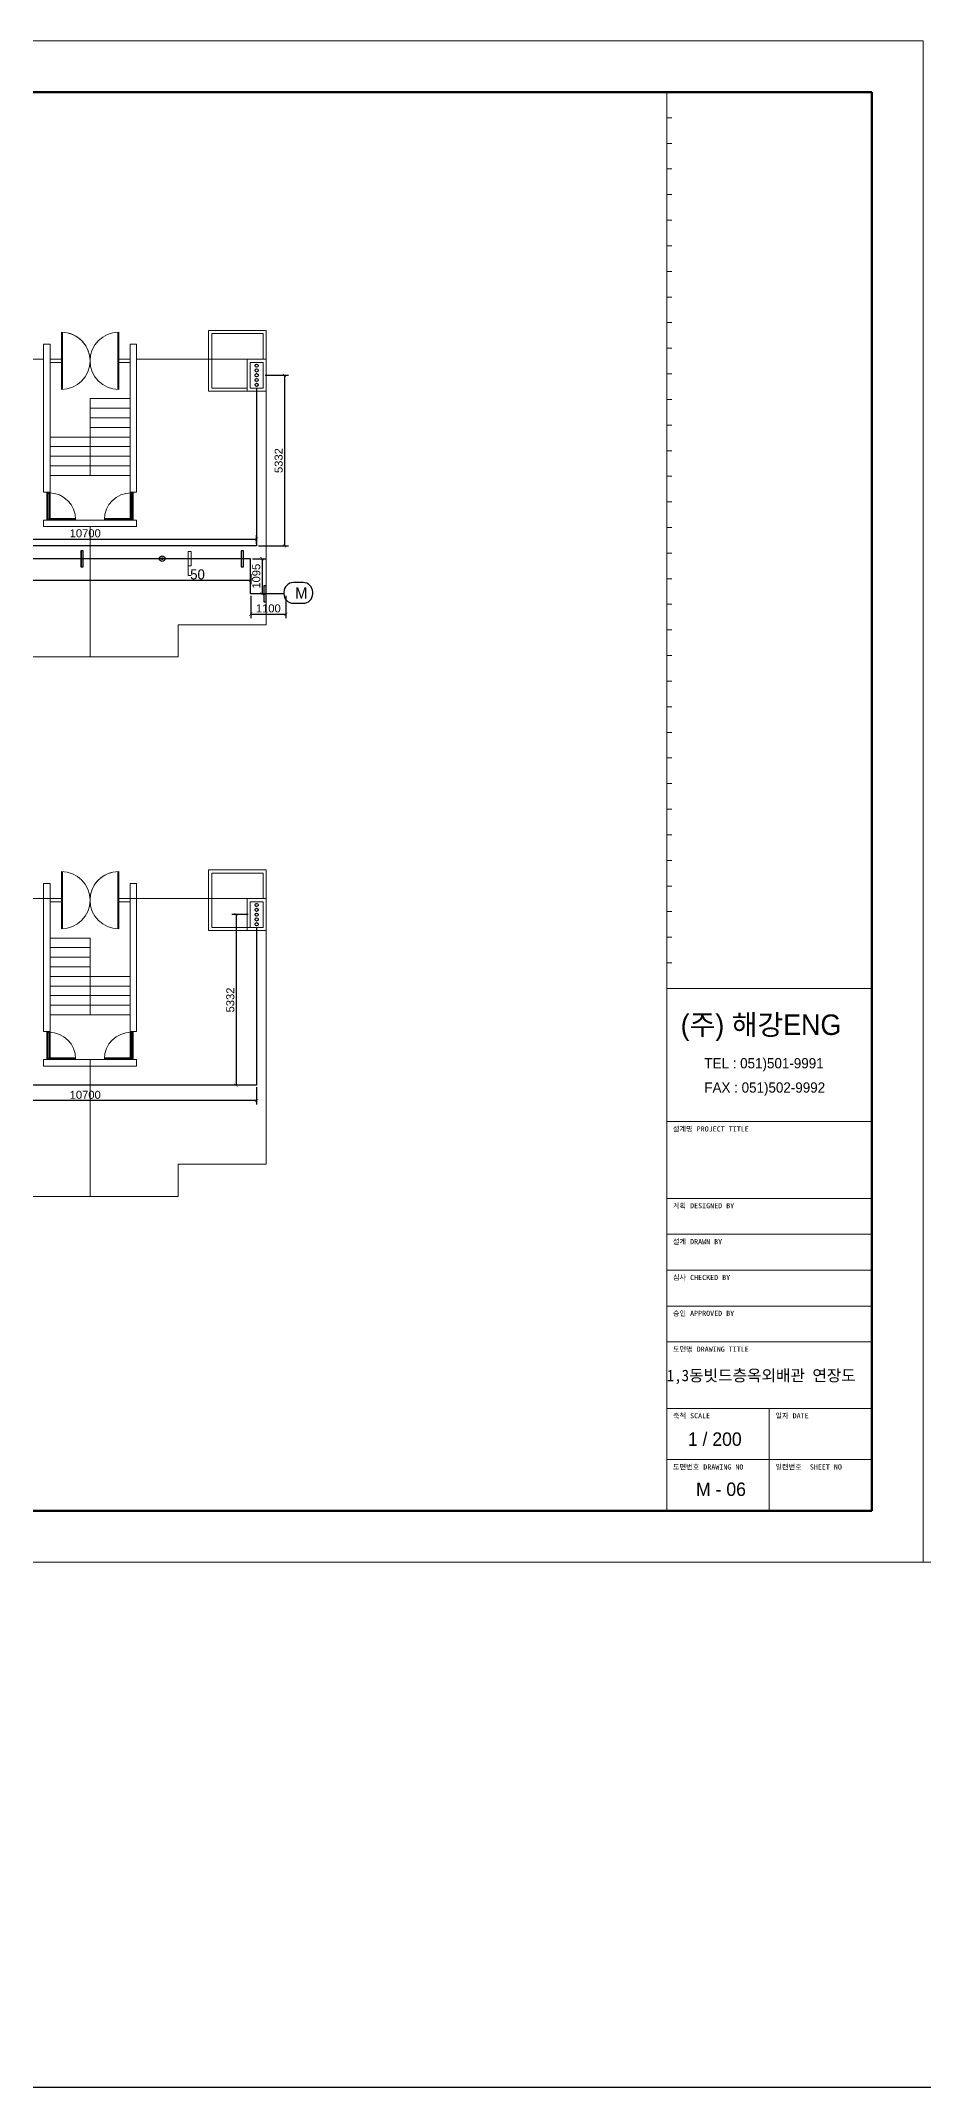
# Model space of a CAD drawing. Header units: millimetres. Extents: x 77978 to 1977917, y -128530 to 383426.
# Drawn here: x 982163 to 1009697, y 65293 to 129213 of the extents above; entities that cross this region are included whole.
import ezdxf

# ---------------------------------------------------------------- set-up
doc = ezdxf.new("R2010")
doc.units = ezdxf.units.MM
doc.header["$LTSCALE"] = 20
doc.layers.get('0').update_dxf_attribs({"lineweight": 0})
doc.layers.add('TEXT', color=2, linetype='Continuous')
doc.layers.add('가데', color=2, linetype='Continuous')
for name, color, linetype, lineweight in [('WID', 6, 'Continuous', 0), ('건축선', 7, 'Continuous', 0), ('급수', 3, 'Continuous', 30), ('치수선', 1, 'Continuous', 0), ('해칭선', 5, 'Continuous', 0)]:
    doc.layers.add(name, color=color, linetype=linetype, lineweight=lineweight)
doc.styles.get("Standard").update_dxf_attribs({"font": 'arial.ttf'})
doc.styles.add('굴림1', font='', dxfattribs={"height": 1})
doc.styles.add('굴림2', font='gulim.ttc', dxfattribs={"height": 2})
doc.styles.add('굴림300', font='', dxfattribs={"height": 300})
doc.styles.add('굴림700', font='gulim.ttc', dxfattribs={"height": 700})
doc.styles.get('굴림1').set_extended_font_data('GulimChe')
doc.styles.get('굴림300').set_extended_font_data('GulimChe')
doc.dimstyles.new('태림-100', dxfattribs={"dimscale": 100, "dimtxt": 2.5, "dimasz": 1, "dimexe": 1.25, "dimexo": 0.625, "dimgap": 0.5, "dimtad": 1, "dimdec": 0, "dimzin": 1, "dimdsep": 46, "dimtxsty": 'Standard', "dimblk": 'ARCHTICK', "dimcen": 2.5, "dimclrt": 2, "dimadec": 0, "dimazin": 0, "dimtfac": 1, "dimtdec": 0, "dimtix": 1, "dimtmove": 0, "dimatfit": 3, "dimfxl": 1, "dimarcsym": 0})

# ---------------------------------------------------------------- blocks, each defined once
blk = doc.blocks.new('A$Cf2ca77ac')
at = {"layer": '가데', "color": 1}
blk.add_line((-15, 250), (-15, -250), dxfattribs=at)
at = {"layer": '가데'}
blk.add_lwpolyline([(-75, -250), (0, -250), (0, 250), (-75, 250)], close=True, dxfattribs=at)
blk = doc.blocks.new('A$C79955f8c')
at = {"layer": '가데'}
for radius in [85, 30]:
    blk.add_circle((0, 0), radius, dxfattribs=at)
blk = doc.blocks.new('_ArchTick')
at = {"color": 0, "linetype": 'ByBlock', "const_width": 0.15}
blk.add_lwpolyline([(-0.5, -0.5), (0.5, 0.5)], dxfattribs=at)
blk = doc.blocks.new('*D5127')
at = {"layer": 'Defpoints', "color": 0}
for p in [(968328, 112879), (988709, 112617), (988709, 112367)]:
    blk.add_point(p, dxfattribs=at)
at = {"layer": '치수선', "color": 0, "lineweight": -2}
for p, q in [((968328, 112817), (968328, 112242)), ((988709, 112554), (988709, 112242)), ((968328, 112367), (988709, 112367))]:
    blk.add_line(p, q, dxfattribs=at)
at = {"layer": '치수선', "color": 0, "linetype": 'ByBlock', "lineweight": -2, "xscale": 100, "yscale": 100, "zscale": 100, "rotation": 180}
blk.add_blockref('_ArchTick', (968328, 112367), dxfattribs=at)
at = {"layer": '치수선', "color": 0, "linetype": 'ByBlock', "lineweight": -2, "xscale": 100, "yscale": 100, "zscale": 100}
blk.add_blockref('_ArchTick', (988709, 112367), dxfattribs=at)
at = {"layer": '치수선', "color": 2, "insert": (973030, 112544), "char_height": 250, "attachment_point": 5}
blk.add_mtext('20380', dxfattribs=at)
blk = doc.blocks.new('*D5128')
at = {"layer": 'Defpoints', "color": 0}
for p in [(988709, 113039), (988979, 111944), (989063, 111944)]:
    blk.add_point(p, dxfattribs=at)
at = {"layer": '치수선', "color": 0, "lineweight": -2}
for p, q in [((988771, 113039), (989188, 113039)), ((989063, 113039), (989063, 111944)), ((989042, 111944), (989188, 111944))]:
    blk.add_line(p, q, dxfattribs=at)
at = {"layer": '치수선', "color": 0, "linetype": 'ByBlock', "lineweight": -2, "xscale": 100, "yscale": 100, "zscale": 100}
for p, rotation in [((989063, 113039), 90), ((989063, 111944), 270)]:
    blk.add_blockref('_ArchTick', p, dxfattribs=dict(at, rotation=rotation))
at = {"layer": '치수선', "color": 2, "insert": (988885, 112492), "char_height": 250, "attachment_point": 5, "rotation": 90}
blk.add_mtext('1095', dxfattribs=at)
blk = doc.blocks.new('*D5129')
at = {"layer": 'Defpoints', "color": 0}
for p in [(988709, 111944), (989809, 111944), (989809, 111306)]:
    blk.add_point(p, dxfattribs=at)
at = {"layer": '치수선', "color": 0, "lineweight": -2}
for p, q in [((988709, 111882), (988709, 111181)), ((989809, 111882), (989809, 111181)), ((988709, 111306), (989809, 111306))]:
    blk.add_line(p, q, dxfattribs=at)
at = {"layer": '치수선', "color": 0, "linetype": 'ByBlock', "lineweight": -2, "xscale": 100, "yscale": 100, "zscale": 100, "rotation": 180}
blk.add_blockref('_ArchTick', (988709, 111306), dxfattribs=at)
at = {"layer": '치수선', "color": 0, "linetype": 'ByBlock', "lineweight": -2, "xscale": 100, "yscale": 100, "zscale": 100}
blk.add_blockref('_ArchTick', (989809, 111306), dxfattribs=at)
at = {"layer": '치수선', "color": 2, "insert": (989259, 111484), "char_height": 250, "attachment_point": 5}
blk.add_mtext('1100', dxfattribs=at)
blk = doc.blocks.new('*D5147')
at = {"layer": 'Defpoints', "color": 0}
for p in [(978195, 113437), (988895, 113653), (988895, 113437)]:
    blk.add_point(p, dxfattribs=at)
at = {"layer": '치수선', "color": 0, "lineweight": -2}
for p, q in [((978195, 113500), (978195, 113778)), ((988895, 113500), (988895, 113778)), ((978195, 113653), (988895, 113653))]:
    blk.add_line(p, q, dxfattribs=at)
at = {"layer": '치수선', "color": 0, "linetype": 'ByBlock', "lineweight": -2, "xscale": 100, "yscale": 100, "zscale": 100, "rotation": 180}
blk.add_blockref('_ArchTick', (978195, 113653), dxfattribs=at)
at = {"layer": '치수선', "color": 0, "linetype": 'ByBlock', "lineweight": -2, "xscale": 100, "yscale": 100, "zscale": 100}
blk.add_blockref('_ArchTick', (988895, 113653), dxfattribs=at)
at = {"layer": '치수선', "color": 2, "insert": (983545, 113831), "char_height": 250, "attachment_point": 5}
blk.add_mtext('10700', dxfattribs=at)
blk = doc.blocks.new('*D5148')
at = {"layer": 'Defpoints', "color": 0}
for p in [(989095, 118769), (988895, 113437), (989761, 113437)]:
    blk.add_point(p, dxfattribs=at)
at = {"layer": '치수선', "color": 0, "lineweight": -2}
for p, q in [((989158, 118769), (989886, 118769)), ((989761, 118769), (989761, 113437)), ((988958, 113437), (989886, 113437))]:
    blk.add_line(p, q, dxfattribs=at)
at = {"layer": '치수선', "color": 0, "linetype": 'ByBlock', "lineweight": -2, "xscale": 100, "yscale": 100, "zscale": 100}
for p, rotation in [((989761, 118769), 90), ((989761, 113437), 270)]:
    blk.add_blockref('_ArchTick', p, dxfattribs=dict(at, rotation=rotation))
at = {"layer": '치수선', "color": 2, "insert": (989583, 116103), "char_height": 250, "attachment_point": 5, "rotation": 90}
blk.add_mtext('5332', dxfattribs=at)
blk = doc.blocks.new('*D5210')
at = {"layer": 'Defpoints', "color": 0}
for p in [(988695, 101919), (988251, 96587), (988479, 96587)]:
    blk.add_point(p, dxfattribs=at)
at = {"layer": '치수선', "color": 0, "lineweight": -2}
for p, q in [((988633, 101919), (988126, 101919)), ((988251, 101919), (988251, 96587)), ((988417, 96587), (988126, 96587))]:
    blk.add_line(p, q, dxfattribs=at)
at = {"layer": '치수선', "color": 0, "linetype": 'ByBlock', "lineweight": -2, "xscale": 100, "yscale": 100, "zscale": 100}
for p, rotation in [((988251, 101919), 90), ((988251, 96587), 270)]:
    blk.add_blockref('_ArchTick', p, dxfattribs=dict(at, rotation=rotation))
at = {"layer": '치수선', "color": 2, "insert": (988074, 99253), "char_height": 250, "attachment_point": 5, "rotation": 90}
blk.add_mtext('5332', dxfattribs=at)
blk = doc.blocks.new('*D5211')
at = {"layer": 'Defpoints', "color": 0}
for p in [(978195, 96587), (988895, 96587), (978195, 96111)]:
    blk.add_point(p, dxfattribs=at)
at = {"layer": '치수선', "color": 0, "lineweight": -2}
for p, q in [((978195, 96525), (978195, 95986)), ((988895, 96525), (988895, 95986)), ((988895, 96111), (978195, 96111))]:
    blk.add_line(p, q, dxfattribs=at)
at = {"layer": '치수선', "color": 0, "linetype": 'ByBlock', "lineweight": -2, "xscale": 100, "yscale": 100, "zscale": 100, "rotation": 180}
blk.add_blockref('_ArchTick', (978195, 96111), dxfattribs=at)
at = {"layer": '치수선', "color": 0, "linetype": 'ByBlock', "lineweight": -2, "xscale": 100, "yscale": 100, "zscale": 100}
blk.add_blockref('_ArchTick', (988895, 96111), dxfattribs=at)
at = {"layer": '치수선', "color": 2, "insert": (983545, 96289), "char_height": 250, "attachment_point": 5}
blk.add_mtext('10700', dxfattribs=at)
blk = doc.blocks.new('상수도 도각-다중')
at = {"lineweight": 100}
for p, q in [((123000, 86100), (3000, 86100)), ((3000, 86100), (3000, 3000)), ((123000, 3000), (123000, 86100)), ((3000, 3000), (123000, 3000))]:
    blk.add_line(p, q, dxfattribs=at)
for p, q in [((111000, 84600), (111300, 84600)), ((111000, 83100), (111300, 83100)), ((111000, 81600), (111300, 81600)), ((111000, 80100), (111300, 80100)), ((111000, 78600), (111300, 78600)), ((111000, 77100), (111300, 77100)), ((111000, 75600), (111300, 75600)), ((111000, 74100), (111300, 74100)), ((111000, 72600), (111300, 72600)), ((111000, 71100), (111300, 71100)), ((111000, 69600), (111300, 69600)), ((111000, 68100), (111300, 68100)), ((111000, 66600), (111300, 66600)), ((111000, 65100), (111300, 65100)), ((111000, 63600), (111300, 63600)), ((111000, 62100), (111300, 62100)), ((111000, 60600), (111300, 60600)), ((111000, 59100), (111300, 59100)), ((111000, 57600), (111300, 57600)), ((111000, 56100), (111300, 56100)), ((111000, 54600), (111300, 54600)), ((111000, 53100), (111300, 53100)), ((111000, 51600), (111300, 51600)), ((111000, 50100), (111300, 50100)), ((111000, 48600), (111300, 48600)), ((111000, 47100), (111300, 47100)), ((111000, 45600), (111300, 45600)), ((111000, 44100), (111300, 44100)), ((111000, 42600), (111300, 42600)), ((111000, 41100), (111300, 41100)), ((111000, 39600), (111300, 39600)), ((111000, 38100), (111300, 38100)), ((111000, 36600), (111300, 36600)), ((111000, 35100), (111300, 35100)), ((111000, 33600), (123000, 33600)), ((117000, 9000), (117000, 3000))]:
    blk.add_line(p, q)
at = {"lineweight": 9}
for p, q in [((111000, 25800), (123000, 25800)), ((111000, 21300), (123000, 21300)), ((111000, 19200), (123000, 19200)), ((111000, 17100), (123000, 17100)), ((111000, 15000), (123000, 15000)), ((111000, 12900), (123000, 12900)), ((111000, 9000), (123000, 9000)), ((111000, 6000), (123000, 6000))]:
    blk.add_line(p, q, dxfattribs=at)
for points in [[(0, 0), (126000, 0), (126000, 89100), (0, 89100)], [(111000, 86100), (111300, 86100)]]:
    blk.add_lwpolyline(points, close=True)
blk.add_lwpolyline([(111000, 3000), (111000, 33600), (111000, 86100)])
at = {"attachment_point": 1}
for s, width, gutter_width, insert, char_height, style in [('(주) 해강ENG', 10184.59, 5000, (111815, 32076), 1200, '굴림2'), ('TEL : 051)501-9991', 8798.85, 5000, (113201, 29520), 600, '굴림2'), ('FAX : 051)502-9992', 8798.94, 5000, (113201, 28098), 600, '굴림2'), ('설계명 PROJECT TITLE', 4641.75, 2500, (111358, 25522), 300, '굴림1'), ('계획 DESIGNED BY', 4641.75, 2500, (111358, 21022), 300, '굴림1'), ('설계 DRAWN BY', 4641.75, 2500, (111358, 18922), 300, '굴림1'), ('심사 CHECKED BY', 4641.75, 2500, (111358, 16822), 300, '굴림1'), ('승인 APPROVED BY', 4641.75, 2500, (111358, 14722), 300, '굴림1'), ('도면명 DRAWING TITLE', 4641.75, 2500, (111358, 12622), 300, '굴림1'), ('축척 SCALE', 3385.63, 2500, (111358, 8722), 300, '굴림1'), ('일자 DATE', 3016.89, 2500, (117358, 8722), 300, '굴림1'), ('도면번호 DRAWING NO', 4125.03, 2500, (111358, 5722), 300, '굴림1'), ('일련번호  SHEET NO', 3753.35, 2500, (117358, 5722), 300, '굴림1')]:
    blk.add_mtext_dynamic_manual_height_columns(s, width=width, gutter_width=gutter_width, heights=[0], dxfattribs=dict(at, insert=insert, char_height=char_height, style=style))

msp = doc.modelspace()

# ---------------------------------------------------------------- linework, layer by layer
for p, q in [((982245.1, 119739.1), (982445.1, 119739.1)), ((984945.1, 119739.1), (985145.1, 119739.1)), ((987495.1, 119269.1), (987495.1, 120069.1)), ((974145.1, 119269.1), (982245.1, 119269.1)), ((985145.1, 119269.1), (989195.1, 119269.1)), ((987395.1, 119269.1), (987395.1, 118269.1)), ((987495.1, 119269.1), (987495.1, 118369.1)), ((989195.1, 119269.1), (989195.1, 110969.1)), ((988595.1, 118269.1), (987395.1, 118269.1)), ((988595.1, 118369.1), (987495.1, 118369.1)), ((983695.1, 115639.1), (983695.1, 118039.1)), ((983695.1, 115639.1), (983695.1, 118039.1)), ((983695.1, 109969.1), (983695.1, 114039.1)), ((989195.1, 110969.1), (986445.1, 110969.1)), ((986445.1, 110969.1), (986445.1, 109969.1)), ((986445.1, 109969.1), (980945.1, 109969.1)), ((987495.1, 102419.1), (987495.1, 103219.1)), ((982445.1, 102419.1), (974145.1, 102419.1)), ((982445.1, 102889.1), (982245, 102889.1)), ((985145.1, 102889.1), (984945.1, 102889.1)), ((989195.1, 102419.1), (984945.1, 102419.1)), ((988595.1, 102419.1), (986495.1, 102419.1)), ((987395.1, 102419.1), (987395.1, 101419.1)), ((987495.1, 102419.1), (987495.1, 101519.1)), ((989195.1, 94119.1), (989195.1, 102419.1)), ((983695.1, 98789.1), (983695.1, 101189.1)), ((988995.1, 101419.1), (987395.1, 101419.1)), ((988995.1, 101519.1), (987495.1, 101519.1)), ((983695.1, 93119.1), (983695.1, 97389.1)), ((986445.1, 93119.1), (986445.1, 94119.1)), ((986445.1, 94119.1), (989195.1, 94119.1)), ((980945.1, 93119.1), (986445.1, 93119.1))]:
    msp.add_line(p, q)
at = {"color": 5}
msp.add_line((740896.9, 81693.2), (1076896.9, 81693.2), dxfattribs=at)
for points in [[(987395.1, 120169.1), (989195.1, 120169.1), (989195.1, 119269.1), (987395.1, 119269.1)], [(987495.1, 120069.1), (989095.1, 120069.1), (989095.1, 119269.1), (987495.1, 119269.1)], [(989195.1, 118269.1), (988595.1, 118269.1), (988595.1, 119269.1), (989195.1, 119269.1)], [(989095.1, 118369.1), (988695.1, 118369.1), (988695.1, 119169.1), (989095.1, 119169.1)], [(987395.1, 103319.1), (989195.1, 103319.1), (989195.1, 102419.1), (987395.1, 102419.1)], [(987495.1, 103219.1), (989095.1, 103219.1), (989095.1, 102419.1), (987495.1, 102419.1)], [(989195.1, 101419.1), (988595.1, 101419.1), (988595.1, 102419.1), (989195.1, 102419.1)], [(989095.1, 101519.1), (988695.1, 101519.1), (988695.1, 102319.1), (989095.1, 102319.1)]]:
    msp.add_lwpolyline(points, close=True)
at = {"layer": 'WID'}
for p, q in [((982800.1, 119219.1), (982800.1, 120114.1)), ((982830.1, 119219.1), (982830.1, 120113.6)), ((984560.1, 119219.1), (984560.1, 120113.6)), ((984560.1, 119269.1), (984560.1, 120109.7)), ((984590.1, 119219.1), (984590.1, 120114.1)), ((984590.1, 119219.1), (984590.1, 120110.3)), ((982445.1, 119269.1), (982830.1, 119269.1)), ((982445.1, 119169.1), (982830.1, 119169.1)), ((982775.1, 119269.1), (982800.1, 119269.1)), ((982800.1, 119169.1), (982775.1, 119169.1)), ((982775.1, 119169.1), (982800.1, 119169.1)), ((982800.1, 119269.1), (982800.1, 119169.1)), ((982830.1, 119269.1), (982800.1, 119269.1)), ((982830.1, 119219.1), (982800.1, 119219.1)), ((982800.1, 119219.1), (982800.1, 118324.1)), ((982830.1, 119169.1), (982800.1, 119169.1)), ((982830.1, 119219.1), (982830.1, 118324.6)), ((984560.1, 119269.1), (984945.1, 119269.1)), ((984590.1, 119269.1), (984560.1, 119269.1)), ((984560.1, 119219.1), (984590.1, 119219.1)), ((984560.1, 119219.1), (984560.1, 118324.6)), ((984560.1, 119219.1), (984590.1, 119219.1)), ((984560.1, 119169.1), (984945.1, 119169.1)), ((984560.1, 119169.1), (984590.1, 119169.1)), ((984590.1, 119269.1), (984590.1, 119169.1)), ((984615.1, 119269.1), (984590.1, 119269.1)), ((984590.1, 119269.1), (984590.1, 119169.1)), ((984590.1, 119219.1), (984590.1, 118324.1)), ((984590.1, 119169.1), (984615.1, 119169.1)), ((982445.1, 115119.1), (982345.1, 115119.1)), ((982345.1, 115119.1), (982345.1, 115094.1)), ((982445.1, 115119.1), (982345.1, 115119.1)), ((982345.1, 115094.1), (982345.1, 114294.1)), ((982345.1, 115094.1), (982375.6, 115094.1)), ((982375.6, 115094.1), (982375.6, 114284.1)), ((982375.6, 115094.1), (982375.6, 115074.1)), ((982375.6, 115074.1), (982415.6, 115074.1)), ((982415.6, 115094.1), (982445.1, 115094.1)), ((982415.6, 115094.1), (982415.6, 114264.1)), ((982445.1, 115094.1), (982445.1, 115119.1)), ((982445.1, 114264.1), (982445.1, 115094.1)), ((984945.1, 115119.1), (985045.1, 115119.1)), ((984945.1, 115119.1), (985045.1, 115119.1)), ((984945.1, 115119.1), (985045.1, 115119.1)), ((984945.1, 115094.1), (984945.1, 115119.1)), ((984945.1, 115119.1), (985045.1, 115119.1)), ((984974.5, 115094.1), (984945.1, 115094.1)), ((984945.1, 114264.1), (984945.1, 115094.1)), ((984974.5, 115094.1), (984974.5, 114264.1)), ((985014.5, 115074.1), (984974.5, 115074.1)), ((985014.5, 115094.1), (985014.5, 114284.1)), ((985045.1, 115094.1), (985014.5, 115094.1)), ((985014.5, 115094.1), (985014.5, 115074.1)), ((985045.1, 115119.1), (985045.1, 115094.1)), ((985045.1, 115094.1), (985045.1, 114294.1)), ((982345.1, 114294.1), (982345.1, 114264.1)), ((982345.1, 114264.1), (982345.1, 114239.1)), ((982375.6, 114264.1), (982345.1, 114264.1)), ((982345.1, 114239.1), (982445.1, 114239.1)), ((982375.6, 114284.1), (982375.6, 114264.1)), ((982415.6, 114284.1), (982375.6, 114284.1)), ((982415.6, 114264.1), (982445.1, 114264.1)), ((982445.1, 114294.1), (983245, 114294.1)), ((982445.1, 114264.1), (983245.6, 114264.1)), ((982445.1, 114239.1), (982445.1, 114264.1)), ((984945.1, 114264.1), (984144.5, 114264.1)), ((984945.1, 114294.1), (984145.1, 114294.1)), ((984945.1, 114239.1), (984945.1, 114264.1)), ((984974.5, 114264.1), (984945.1, 114264.1)), ((985045.1, 114239.1), (984945.1, 114239.1)), ((984974.5, 114284.1), (985014.5, 114284.1)), ((985014.5, 114284.1), (985014.5, 114264.1)), ((985014.5, 114264.1), (985045.1, 114264.1)), ((985045.1, 114294.1), (985045.1, 114264.1)), ((985045.1, 114264.1), (985045.1, 114239.1)), ((982800.1, 102369.1), (982800.1, 103264.1)), ((982800.1, 102369.1), (982800.1, 103260.3)), ((982830.1, 102369.1), (982830.1, 103263.6)), ((982830.1, 102419.1), (982830.1, 103259.7)), ((984560.1, 102369.1), (984560.1, 103263.6)), ((984590.1, 102369.1), (984590.1, 103264.1)), ((982830.1, 102419.1), (982445.1, 102419.1)), ((982830.1, 102319.1), (982445.1, 102319.1)), ((982775.1, 102419.1), (982800.1, 102419.1)), ((982800.1, 102319.1), (982775.1, 102319.1)), ((982800.1, 102419.1), (982830.1, 102419.1)), ((982800.1, 102419.1), (982800.1, 102319.1)), ((982800.1, 102419.1), (982800.1, 102319.1)), ((982830.1, 102369.1), (982800.1, 102369.1)), ((982800.1, 102369.1), (982800.1, 101474.1)), ((982830.1, 102369.1), (982800.1, 102369.1)), ((982830.1, 102319.1), (982800.1, 102319.1)), ((982830.1, 102369.1), (982830.1, 101474.6)), ((984945.1, 102419.1), (984560.1, 102419.1)), ((984560.1, 102419.1), (984590.1, 102419.1)), ((984560.1, 102369.1), (984590.1, 102369.1)), ((984560.1, 102369.1), (984560.1, 101474.6)), ((984945.1, 102319.1), (984560.1, 102319.1)), ((984560.1, 102319.1), (984590.1, 102319.1)), ((984590.1, 102419.1), (984590.1, 102319.1)), ((984615.1, 102419.1), (984590.1, 102419.1)), ((984590.1, 102369.1), (984590.1, 101474.1)), ((984590.1, 102319.1), (984615.1, 102319.1)), ((984615.1, 102319.1), (984590.1, 102319.1)), ((982445.1, 98269.1), (982345.1, 98269.1)), ((982445.1, 98269.1), (982345.1, 98269.1)), ((982445.1, 98269.1), (982345.1, 98269.1)), ((982345.1, 98269.1), (982345.1, 98244.1)), ((982445.1, 98269.1), (982345.1, 98269.1)), ((982345.1, 98244.1), (982345.1, 97444.1)), ((982345.1, 98244.1), (982375.6, 98244.1)), ((982375.6, 98244.1), (982375.6, 97434.1)), ((982375.6, 98244.1), (982375.6, 98224.1)), ((982375.6, 98224.1), (982415.6, 98224.1)), ((982415.6, 98244.1), (982445.1, 98244.1)), ((982415.6, 98244.1), (982415.6, 97414.1)), ((982445.1, 98244.1), (982445.1, 98269.1)), ((982445.1, 97414.1), (982445.1, 98244.1)), ((984945.1, 98269.1), (985045.1, 98269.1)), ((984945.1, 98244.1), (984945.1, 98269.1)), ((984945.1, 98269.1), (985045.1, 98269.1)), ((984974.5, 98244.1), (984945.1, 98244.1)), ((984945.1, 97414.1), (984945.1, 98244.1)), ((984974.5, 98244.1), (984974.5, 97414.1)), ((985014.5, 98224.1), (984974.5, 98224.1)), ((985014.5, 98244.1), (985014.5, 97434.1)), ((985045.1, 98244.1), (985014.5, 98244.1)), ((985014.5, 98244.1), (985014.5, 98224.1)), ((985045.1, 98269.1), (985045.1, 98244.1)), ((985045.1, 98244.1), (985045.1, 97444.1)), ((982345.1, 97444.1), (982345.1, 97414.1)), ((982345.1, 97414.1), (982345.1, 97389.1)), ((982375.6, 97414.1), (982345.1, 97414.1)), ((982345.1, 97389.1), (982445.1, 97389.1)), ((982375.6, 97434.1), (982375.6, 97414.1)), ((982415.6, 97434.1), (982375.6, 97434.1)), ((982415.6, 97414.1), (982445.1, 97414.1)), ((982445.1, 97444.1), (983245, 97444.1)), ((982445.1, 97414.1), (983245.6, 97414.1)), ((982445.1, 97389.1), (982445.1, 97414.1)), ((984945.1, 97414.1), (984144.5, 97414.1)), ((984945.1, 97444.1), (984145.1, 97444.1)), ((984945.1, 97389.1), (984945.1, 97414.1)), ((984974.5, 97414.1), (984945.1, 97414.1)), ((985045.1, 97389.1), (984945.1, 97389.1)), ((984974.5, 97434.1), (985014.5, 97434.1)), ((985014.5, 97434.1), (985014.5, 97414.1)), ((985014.5, 97414.1), (985045.1, 97414.1)), ((985045.1, 97444.1), (985045.1, 97414.1)), ((985045.1, 97414.1), (985045.1, 97389.1))]:
    msp.add_line(p, q, dxfattribs=at)
for centre, radius, start, end in [((982800.1, 119219.1), 895, 356.797451, 90), ((982800.1, 119219.1), 895, 270, 90), ((984590.1, 119219.1), 895, 90, 270), ((982415.6, 114264.1), 830, 0, 90), ((984974.5, 114264.1), 830, 90, 180), ((982800.1, 102369.1), 895, 270, 90), ((984590.1, 102369.1), 895, 90, 183.202549), ((984590.1, 102369.1), 895, 90, 270), ((982415.6, 97414.1), 830, 0, 90), ((984974.5, 97414.1), 830, 90, 180)]:
    msp.add_arc(centre, radius, start, end, dxfattribs=at)
at = {"layer": '건축선'}
for p, q in [((982445.1, 119739.1), (982445.1, 115119.1)), ((984945.1, 115119.1), (984945.1, 119739.1)), ((983695.1, 118039.1), (984945.1, 118039.1)), ((983695.1, 118039.1), (983695.1, 115639.1)), ((983695.1, 117739.1), (984945.1, 117739.1)), ((983695.1, 117439.1), (984945.1, 117439.1)), ((983695.1, 117139.1), (984945.1, 117139.1)), ((982445.1, 116839.1), (984945.1, 116839.1)), ((982445.1, 116539.1), (984945.1, 116539.1)), ((982445.1, 116239.1), (984945.1, 116239.1)), ((982445.1, 115939.1), (984945.1, 115939.1)), ((982445.1, 115119.1), (982245.1, 115119.1)), ((982445.1, 115119.1), (982245.1, 115119.1)), ((982445.1, 115639.1), (984945.1, 115639.1)), ((984945.1, 115119.1), (985145.1, 115119.1)), ((984945.1, 115119.1), (985145.1, 115119.1)), ((982245.1, 114239.1), (982245.1, 114039.1)), ((982245.1, 114239.1), (985145.1, 114239.1)), ((982245.1, 114039.1), (983695.1, 114039.1)), ((983695.1, 114039.1), (985145.1, 114039.1)), ((985145.1, 114039.1), (985145.1, 114239.1)), ((982445.1, 98269.1), (982445.1, 102889.1)), ((984945.1, 102889.1), (984945.1, 98269.1)), ((983695.1, 101189.1), (982445.1, 101189.1)), ((983695.1, 101189.1), (983695.1, 98789.1)), ((983695.1, 100889.1), (982445.1, 100889.1)), ((983695.1, 100589.1), (982445.1, 100589.1)), ((983695.1, 100289.1), (982445.1, 100289.1)), ((984945.1, 99989.1), (982445.1, 99989.1)), ((984945.1, 99689.1), (982445.1, 99689.1)), ((984945.1, 99389.1), (982445.1, 99389.1)), ((984945.1, 99089.1), (982445.1, 99089.1)), ((984945.1, 98789.1), (982445.1, 98789.1)), ((982445.1, 98269.1), (982245.1, 98269.1)), ((982445.1, 98269.1), (982245.1, 98269.1)), ((984945.1, 98269.1), (985145.1, 98269.1)), ((984945.1, 98269.1), (985145.1, 98269.1)), ((985145.1, 97389.1), (982245.1, 97389.1)), ((982245.1, 97189.1), (982245.1, 97389.1)), ((983695.1, 97189.1), (982245.1, 97189.1)), ((985145.1, 97189.1), (983695.1, 97189.1)), ((985145.1, 97389.1), (985145.1, 97189.1))]:
    msp.add_line(p, q, dxfattribs=at)
for points in [[(982245.1, 115119.1), (982245.1, 119739.1)], [(985145.1, 119739.1), (985145.1, 119479.1), (985145.1, 115119.1)], [(982245, 102889.1), (982245.1, 102629.1), (982245.1, 98269.1)], [(985145.1, 98269.1), (985145.1, 102889.1)]]:
    msp.add_lwpolyline(points, dxfattribs=at)
at = {"layer": '급수'}
for p, q in [((988895.1, 118369.1), (988895.1, 113437.3)), ((988895.1, 113437.3), (979503.7, 113437.3)), ((988708.6, 113039.1), (988408.6, 113039.1)), ((988708.6, 111944.1), (988708.6, 113039.1)), ((989745.1, 111944.1), (988708.6, 111944.1)), ((988895.1, 101519.1), (988895.1, 96587.3)), ((988895.1, 96587.3), (979503.7, 96587.3))]:
    msp.add_line(p, q, dxfattribs=at)
at = {"layer": '급수', "color": 5}
msp.add_line((78096.9, 65293.2), (1977917.3, 65293.2), dxfattribs=at)
at = {"layer": '급수'}
msp.add_lwpolyline([(988708.6, 113039.1), (987478.1, 113039.1), (980030.2, 113039.1)], dxfattribs=at)
msp.add_lwpolyline([(990345.1, 112294.1), (990045.1, 112294.1, 0.4142136), (989745.1, 111994.1), (989745.1, 111944.1, 0.4142136), (990045.1, 111644.1), (990345.1, 111644.1, 0.4142136), (990645.1, 111944.1), (990645.1, 111994.1, 0.4142136)], format="xyb", close=True, dxfattribs=at)
for centre in [(988895.1, 119069.1), (988895.1, 118919.1), (988895.1, 118769.1), (988895.1, 118619.1), (988895.1, 118469.1), (988895.1, 102219.1), (988895.1, 102069.1), (988895.1, 101919.1), (988895.1, 101769.1), (988895.1, 101619.1)]:
    msp.add_circle(centre, 50, dxfattribs=at)
at = {"layer": '치수선'}
for p, q in [((986758.1, 113259.4), (986758.1, 112818.8)), ((986758.1, 113259.4), (986848.1, 113259.4)), ((986848.1, 113259.4), (986848.1, 112818.8)), ((986848.1, 112818.8), (986758.1, 112818.8)), ((986758.1, 112818.8), (986758.1, 112516.8)), ((986848.1, 112516.8), (986758.1, 112516.8))]:
    msp.add_line(p, q, dxfattribs=at)
at = {"layer": '해칭선', "linetype": 'Continuous', "transparency": 33554687}
msp.add_line((989007.5, 111375.4), (989007.7, 111375.5), dxfattribs=at)

# ---------------------------------------------------------------- block references
at = {"color": 0, "xscale": 0.5333333333333332, "yscale": 0.5333333333333332, "zscale": 0.5333333333333332}
msp.add_blockref('상수도 도각-다중', (942496.9, 81693.2), dxfattribs=at)
at = {"layer": '가데', "rotation": 180}
for p in [(983408.6, 113039.1), (988408.6, 113039.1), (989120.1, 111944.1)]:
    msp.add_blockref('A$Cf2ca77ac', p, dxfattribs=at)
at = {"layer": '가데'}
msp.add_blockref('A$C79955f8c', (985946.1, 113039.1), dxfattribs=at)

# ---------------------------------------------------------------- texts
at = {"layer": 'TEXT', "style": '굴림300'}
msp.add_text('1,3동빗드층옥외배관 연장도', height=360, dxfattribs=at).set_placement((1001696.9, 87344.6))
at = {"layer": 'TEXT', "char_height": 420, "attachment_point": 1, "style": '굴림700'}
for s, width, insert in [('1 / 200', 2541.11, (1002355.8, 85744.1)), ('M - 06', 2285.743, (1002611.1, 84179.6))]:
    msp.add_mtext_dynamic_manual_height_columns(s, width=width, gutter_width=6562.5, heights=[0], dxfattribs=dict(at, insert=insert))
at = {"layer": '건축선', "color": 5, "insert": (990099.2, 112140.1), "char_height": 350, "width": 317.577, "attachment_point": 1, "style": '굴림700'}
msp.add_mtext('M', dxfattribs=at)
at = {"layer": '치수선', "color": 2, "insert": (987278.8, 112704.6), "char_height": 315, "attachment_point": 3, "style": '굴림700'}
msp.add_mtext_dynamic_manual_height_columns('50', width=332.103, gutter_width=2625, heights=[0], dxfattribs=at)

# ---------------------------------------------------------------- dimensions: what is measured, and where the dimension line sits
at = {"layer": '치수선'}
for base, p1, p2, picture, middle in [((989761.1, 113437.3), (989095.1, 118769.1), (988895.1, 113437.3), '*D5148', (989583.4, 116103.2)), ((989062.6, 111944.1), (988708.6, 113039.1), (988979.3, 111944.1), '*D5128', (988884.9, 112491.6))]:
    dim = msp.add_linear_dim(base=base, p1=p1, p2=p2, angle=90, dimstyle='태림-100', dxfattribs=at)
    dim.commit()
    dim.dimension.update_dxf_attribs({"geometry": picture, "text_midpoint": middle})
for base, p1, p2, picture, middle in [((988895.1, 113653.3), (978195.1, 113437.3), (988895.1, 113437.3), '*D5147', (983545.1, 113653.3)), ((988708.6, 112366.6), (968328.2, 112879.1), (988708.6, 112616.6), '*D5127', (973030, 112366.6))]:
    dim = msp.add_linear_dim(base=base, p1=p1, p2=p2, dimstyle='태림-100', dxfattribs=at)
    dim.commit()
    dim.dimension.update_dxf_attribs({"geometry": picture, "text_midpoint": middle, "dimtype": 160})
dim = msp.add_linear_dim(base=(989809.0639, 111306.082), p1=(988708.63, 111944.1239), p2=(989809.0639, 111944.1239), dimstyle='태림-100', dxfattribs=at)
dim.commit()
dim.dimension.update_dxf_attribs({"geometry": '*D5129', "text_midpoint": (989258.8469, 111483.7253)})
for base, p1, p2, angle, picture, middle in [((988251.4, 96587.3), (988695.1, 101919.1), (988479.5, 96587.3), 90, '*D5210', (988073.6, 99253.2)), ((978195.1, 96110.9), (988895.1, 96587.3), (978195.1, 96587.3), 180, '*D5211', (983545.1, 96288.6))]:
    dim = msp.add_linear_dim(base=base, p1=p1, p2=p2, angle=angle, dimstyle='태림-100', override={"dimtxsty": 'Standard'}, dxfattribs=at)
    dim.commit()
    dim.dimension.update_dxf_attribs({"geometry": picture, "text_midpoint": middle})

doc.saveas('drawing.dxf')
